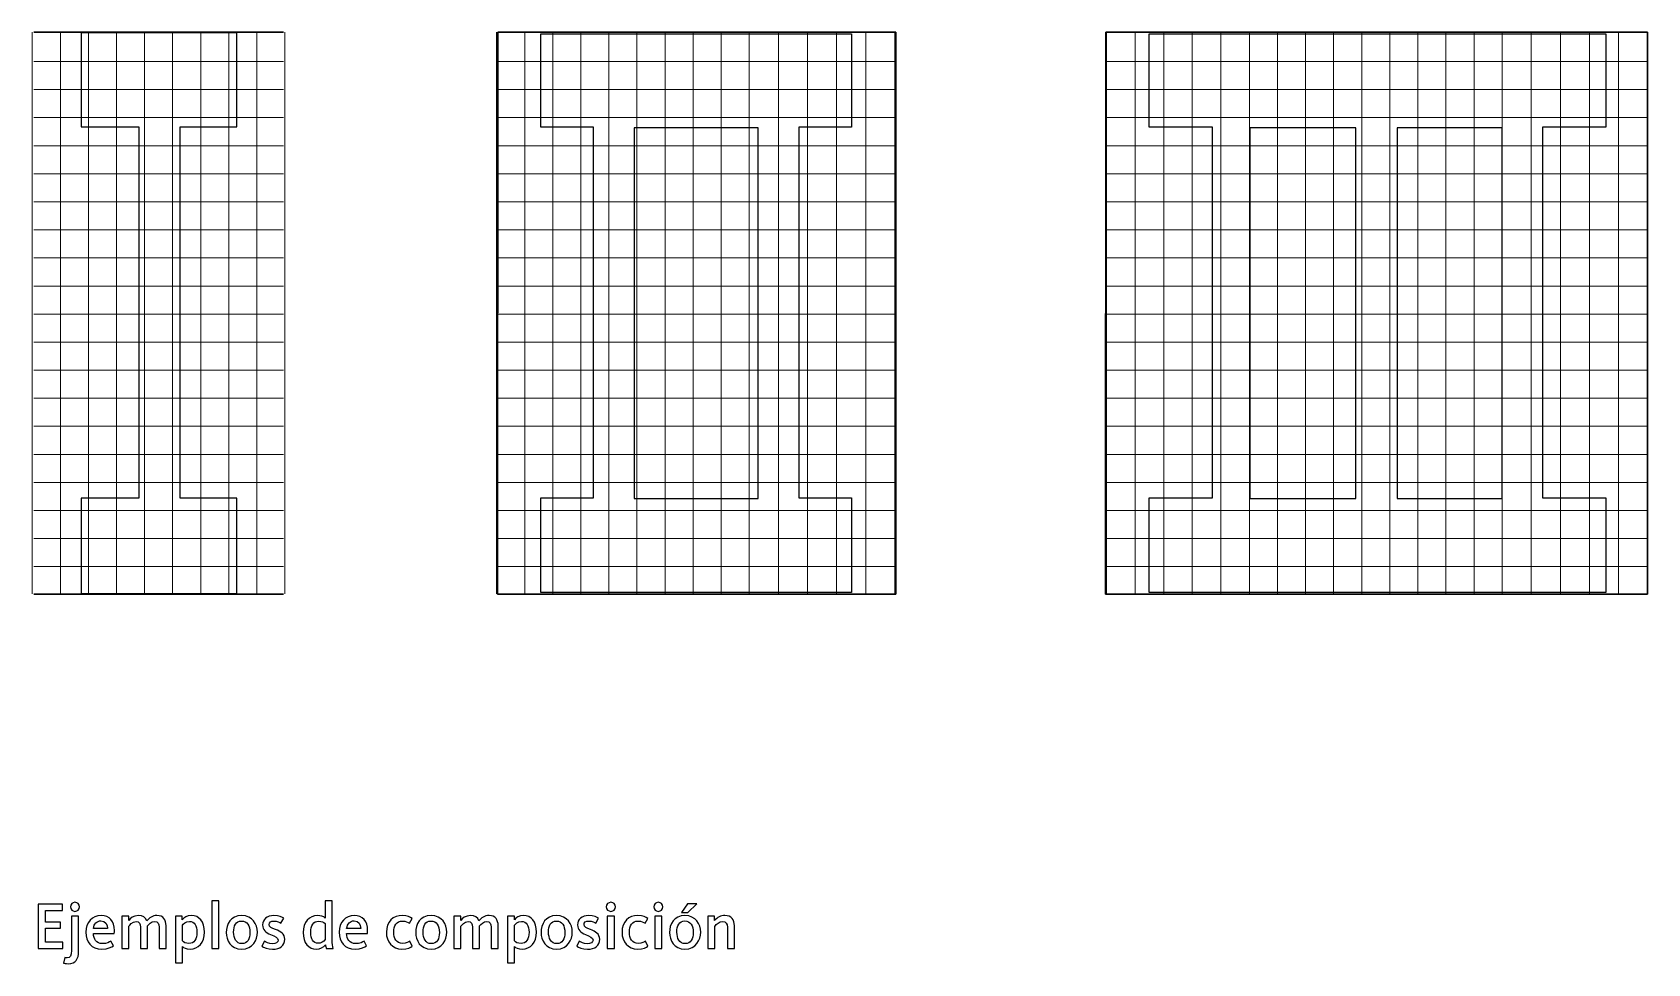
# Model space of a CAD drawing. Header units: millimetres. Extents: x -40 to 114, y -44 to 131.
# Drawn here: x -40.1 to 20.2, y 8.6 to 43.3 of the extents above; entities that cross this region are included whole.
import ezdxf

# ---------------------------------------------------------------- set-up
doc = ezdxf.new("R2010")
doc.units = ezdxf.units.MM
doc.header["$MEASUREMENT"] = 0
doc.layers.add('TEXTO', color=7, linetype='Continuous')

msp = doc.modelspace()

# ---------------------------------------------------------------- linework, layer by layer
at = {"layer": 'TEXTO', "color": 154, "lineweight": 15}
for points in [[(-40.1137, 43.3304), (-40.1137, 43.3304), (-40.1137, 22.3662), (-40.1137, 22.3662)], [(-39.0674, 43.3304), (-39.0674, 43.3304), (-39.0674, 22.3662), (-39.0674, 22.3662)], [(-38.0199, 43.3304), (-38.0199, 43.3304), (-38.0199, 22.3662), (-38.0199, 22.3662)], [(-36.9724, 43.3304), (-36.9724, 43.3304), (-36.9724, 22.3662), (-36.9724, 22.3662)], [(-35.9248, 43.3304), (-35.9248, 43.3304), (-35.9248, 22.3662), (-35.9248, 22.3662)], [(-34.8773, 43.3304), (-34.8773, 43.3304), (-34.8773, 22.3662), (-34.8773, 22.3662)], [(-33.8298, 43.3304), (-33.8298, 43.3304), (-33.8298, 22.3662), (-33.8298, 22.3662)], [(-32.7822, 43.3304), (-32.7822, 43.3304), (-32.7822, 22.3662), (-32.7822, 22.3662)], [(-31.7347, 43.3304), (-31.7347, 43.3304), (-31.7347, 22.3662), (-31.7347, 22.3662)], [(-30.6872, 43.3304), (-30.6872, 43.3304), (-30.6872, 22.3662), (-30.6872, 22.3662)], [(-22.7905, 43.3304), (-22.7905, 43.3304), (-22.7905, 22.3662), (-22.7905, 22.3662)], [(-21.7442, 43.3304), (-21.7442, 43.3304), (-21.7442, 22.3662), (-21.7442, 22.3662)], [(-20.6968, 43.3304), (-20.6968, 43.3304), (-20.6968, 22.3662), (-20.6968, 22.3662)], [(-19.6493, 43.3304), (-19.6493, 43.3304), (-19.6493, 22.3662), (-19.6493, 22.3662)], [(-18.6016, 43.3304), (-18.6016, 43.3304), (-18.6016, 22.3662), (-18.6016, 22.3662)], [(-17.5542, 43.3304), (-17.5542, 43.3304), (-17.5542, 22.3662), (-17.5542, 22.3662)], [(-16.5067, 43.3304), (-16.5067, 43.3304), (-16.5067, 22.3662), (-16.5067, 22.3662)], [(-15.459, 43.3304), (-15.459, 43.3304), (-15.459, 22.3662), (-15.459, 22.3662)], [(-14.4115, 43.3304), (-14.4115, 43.3304), (-14.4115, 22.3662), (-14.4115, 22.3662)], [(-13.3641, 43.3304), (-13.3641, 43.3304), (-13.3641, 22.3662), (-13.3641, 22.3662)], [(-12.2778, 43.3304), (-12.2778, 43.3304), (-12.2778, 22.3662), (-12.2778, 22.3662)], [(-11.1916, 43.3304), (-11.1916, 43.3304), (-11.1916, 22.3662), (-11.1916, 22.3662)], [(-10.1055, 43.3304), (-10.1055, 43.3304), (-10.1055, 22.3662), (-10.1055, 22.3662)], [(-9.0193, 43.3304), (-9.0193, 43.3304), (-9.0193, 22.3662), (-9.0193, 22.3662)], [(-7.933, 43.3304), (-7.933, 43.3304), (-7.933, 22.3662), (-7.933, 22.3662)], [(-0.0364, 43.3304), (-0.0364, 43.3304), (-0.0364, 22.3662), (-0.0364, 22.3662)], [(1.0301, 43.3304), (1.0301, 43.3304), (1.0301, 22.3662), (1.0301, 22.3662)], [(2.0965, 43.3304), (2.0965, 43.3304), (2.0965, 22.3662), (2.0965, 22.3662)], [(3.1631, 43.3304), (3.1631, 43.3304), (3.1631, 22.3662), (3.1631, 22.3662)], [(4.2295, 43.3304), (4.2295, 43.3304), (4.2295, 22.3662), (4.2295, 22.3662)], [(5.296, 43.3304), (5.296, 43.3304), (5.296, 22.3662), (5.296, 22.3662)], [(6.3422, 43.3304), (6.3422, 43.3304), (6.3422, 22.3662), (6.3422, 22.3662)], [(7.3899, 43.3304), (7.3899, 43.3304), (7.3899, 22.3662), (7.3899, 22.3662)], [(8.4374, 43.3304), (8.4374, 43.3304), (8.4374, 22.3662), (8.4374, 22.3662)], [(9.4848, 43.3304), (9.4848, 43.3304), (9.4848, 22.3662), (9.4848, 22.3662)], [(10.5323, 43.3304), (10.5323, 43.3304), (10.5323, 22.3662), (10.5323, 22.3662)], [(11.58, 43.3304), (11.58, 43.3304), (11.58, 22.3662), (11.58, 22.3662)], [(12.6275, 43.3304), (12.6275, 43.3304), (12.6275, 22.3662), (12.6275, 22.3662)], [(13.6751, 43.3304), (13.6751, 43.3304), (13.6751, 22.3662), (13.6751, 22.3662)], [(14.7226, 43.3304), (14.7226, 43.3304), (14.7226, 22.3662), (14.7226, 22.3662)], [(15.8088, 43.3304), (15.8088, 43.3304), (15.8088, 22.3662), (15.8088, 22.3662)], [(16.8949, 43.3304), (16.8949, 43.3304), (16.8949, 22.3662), (16.8949, 22.3662)], [(17.9811, 43.3304), (17.9811, 43.3304), (17.9811, 22.3662), (17.9811, 22.3662)], [(19.0674, 43.3304), (19.0674, 43.3304), (19.0674, 22.3662), (19.0674, 22.3662)], [(20.1536, 43.3304), (20.1536, 43.3304), (20.1536, 22.3662), (20.1536, 22.3662)], [(-40.0617, 42.2414), (-40.0617, 42.2414), (-30.7434, 42.2414), (-30.7434, 42.2414)], [(-22.7626, 42.2414), (-22.7626, 42.2414), (-7.9022, 42.2414), (-7.9022, 42.2414)], [(-0.0787, 42.2414), (-0.0787, 42.2414), (20.1488, 42.2414), (20.1488, 42.2414)], [(-40.0617, 41.1937), (-40.0617, 41.1937), (-30.7434, 41.1937), (-30.7434, 41.1937)], [(-22.7626, 41.1937), (-22.7626, 41.1937), (-7.9022, 41.1937), (-7.9022, 41.1937)], [(-0.0787, 41.1937), (-0.0787, 41.1937), (20.1488, 41.1937), (20.1488, 41.1937)], [(-40.0617, 40.1464), (-40.0617, 40.1464), (-30.7434, 40.1464), (-30.7434, 40.1464)], [(-22.7626, 40.1464), (-22.7626, 40.1464), (-7.9022, 40.1464), (-7.9022, 40.1464)], [(-0.0787, 40.1464), (-0.0787, 40.1464), (20.1488, 40.1464), (20.1488, 40.1464)], [(-40.0617, 39.0987), (-40.0617, 39.0987), (-30.7434, 39.0987), (-30.7434, 39.0987)], [(-22.7626, 39.0987), (-22.7626, 39.0987), (-7.9022, 39.0987), (-7.9022, 39.0987)], [(-0.0787, 39.0987), (-0.0787, 39.0987), (20.1488, 39.0987), (20.1488, 39.0987)], [(-40.0617, 38.0511), (-40.0617, 38.0511), (-30.7434, 38.0511), (-30.7434, 38.0511)], [(-22.7626, 38.0511), (-22.7626, 38.0511), (-7.9022, 38.0511), (-7.9022, 38.0511)], [(-0.0787, 38.0511), (-0.0787, 38.0511), (20.1488, 38.0511), (20.1488, 38.0511)], [(-40.0617, 37.0038), (-40.0617, 37.0038), (-30.7434, 37.0038), (-30.7434, 37.0038)], [(-22.7626, 37.0038), (-22.7626, 37.0038), (-7.9022, 37.0038), (-7.9022, 37.0038)], [(-0.0787, 37.0038), (-0.0787, 37.0038), (20.1488, 37.0038), (20.1488, 37.0038)], [(-40.0617, 35.9561), (-40.0617, 35.9561), (-30.7434, 35.9561), (-30.7434, 35.9561)], [(-22.7626, 35.9561), (-22.7626, 35.9561), (-7.9022, 35.9561), (-7.9022, 35.9561)], [(-0.0787, 35.9561), (-0.0787, 35.9561), (20.1488, 35.9561), (20.1488, 35.9561)], [(-40.0617, 34.9085), (-40.0617, 34.9085), (-30.7434, 34.9085), (-30.7434, 34.9085)], [(-22.7626, 34.9085), (-22.7626, 34.9085), (-7.9022, 34.9085), (-7.9022, 34.9085)], [(-0.0787, 34.9085), (-0.0787, 34.9085), (20.1488, 34.9085), (20.1488, 34.9085)], [(-40.0617, 33.8612), (-40.0617, 33.8612), (-30.7434, 33.8612), (-30.7434, 33.8612)], [(-22.7626, 33.8612), (-22.7626, 33.8612), (-7.9022, 33.8612), (-7.9022, 33.8612)], [(-0.0787, 33.8612), (-0.0787, 33.8612), (20.1488, 33.8612), (20.1488, 33.8612)], [(-40.0617, 32.8139), (-40.0617, 32.8139), (-30.7434, 32.8139), (-30.7434, 32.8139)], [(-22.7626, 32.8139), (-22.7626, 32.8139), (-7.9022, 32.8139), (-7.9022, 32.8139)], [(-0.0787, 32.8139), (-0.0787, 32.8139), (20.1488, 32.8139), (20.1488, 32.8139)], [(-40.0617, 31.7665), (-40.0617, 31.7665), (-30.7434, 31.7665), (-30.7434, 31.7665)], [(-22.7626, 31.7665), (-22.7626, 31.7665), (-7.9022, 31.7665), (-7.9022, 31.7665)], [(-0.0787, 31.7665), (-0.0787, 31.7665), (20.1488, 31.7665), (20.1488, 31.7665)], [(-40.0617, 30.7193), (-40.0617, 30.7193), (-30.7434, 30.7193), (-30.7434, 30.7193)], [(-22.7626, 30.7193), (-22.7626, 30.7193), (-7.9022, 30.7193), (-7.9022, 30.7193)], [(-0.0787, 30.7193), (-0.0787, 30.7193), (20.1488, 30.7193), (20.1488, 30.7193)], [(-40.0617, 29.6716), (-40.0617, 29.6716), (-30.7434, 29.6716), (-30.7434, 29.6716)], [(-22.7626, 29.6716), (-22.7626, 29.6716), (-7.9022, 29.6716), (-7.9022, 29.6716)], [(-0.0787, 29.6716), (-0.0787, 29.6716), (20.1488, 29.6716), (20.1488, 29.6716)], [(-40.0617, 28.6239), (-40.0617, 28.6239), (-30.7434, 28.6239), (-30.7434, 28.6239)], [(-22.7626, 28.6239), (-22.7626, 28.6239), (-7.9022, 28.6239), (-7.9022, 28.6239)], [(-0.0787, 28.6239), (-0.0787, 28.6239), (20.1488, 28.6239), (20.1488, 28.6239)], [(-40.0617, 27.5766), (-40.0617, 27.5766), (-30.7434, 27.5766), (-30.7434, 27.5766)], [(-22.7626, 27.5766), (-22.7626, 27.5766), (-7.9022, 27.5766), (-7.9022, 27.5766)], [(-0.0787, 27.5766), (-0.0787, 27.5766), (20.1488, 27.5766), (20.1488, 27.5766)], [(-40.0617, 26.529), (-40.0617, 26.529), (-30.7434, 26.529), (-30.7434, 26.529)], [(-22.7626, 26.529), (-22.7626, 26.529), (-7.9022, 26.529), (-7.9022, 26.529)], [(-0.0787, 26.529), (-0.0787, 26.529), (20.1488, 26.529), (20.1488, 26.529)], [(-40.0617, 25.4813), (-40.0617, 25.4813), (-30.7434, 25.4813), (-30.7434, 25.4813)], [(-22.7626, 25.4813), (-22.7626, 25.4813), (-7.9022, 25.4813), (-7.9022, 25.4813)], [(-0.0787, 25.4813), (-0.0787, 25.4813), (20.1488, 25.4813), (20.1488, 25.4813)], [(-40.0617, 24.434), (-40.0617, 24.434), (-30.7434, 24.434), (-30.7434, 24.434)], [(-22.7626, 24.434), (-22.7626, 24.434), (-7.9022, 24.434), (-7.9022, 24.434)], [(-0.0787, 24.434), (-0.0787, 24.434), (20.1488, 24.434), (20.1488, 24.434)], [(-40.0617, 23.387), (-40.0617, 23.387), (-30.7434, 23.387), (-30.7434, 23.387)], [(-22.7626, 23.387), (-22.7626, 23.387), (-7.9022, 23.387), (-7.9022, 23.387)], [(-0.0787, 23.387), (-0.0787, 23.387), (20.1488, 23.387), (20.1488, 23.387)]]:
    msp.add_open_spline(points, degree=3, dxfattribs=at)
at = {"layer": 'TEXTO', "color": 154, "lineweight": 30}
for points in [[(-40.0586, 43.3304), (-40.0586, 43.3304), (-30.7435, 43.3304), (-30.7435, 43.3304)], [(-22.7626, 22.3656), (-22.7626, 22.3656), (-22.7471, 43.3305), (-22.7471, 43.3305)], [(-22.7471, 43.3304), (-22.7471, 43.3304), (-7.9022, 43.3304), (-7.9022, 43.3304)], [(-7.9022, 43.3304), (-7.9022, 43.3304), (-7.9022, 22.3655), (-7.9022, 22.3655)], [(-0.0787, 22.3656), (-0.0787, 22.3656), (-0.0632, 43.3305), (-0.0632, 43.3305)], [(-0.0632, 43.3304), (-0.0632, 43.3304), (20.1488, 43.3304), (20.1488, 43.3304)], [(20.1488, 43.3304), (20.1488, 43.3304), (20.1488, 22.3655), (20.1488, 22.3655)], [(-30.7434, 22.3656), (-30.7434, 22.3656), (-40.0616, 22.3656), (-40.0616, 22.3656)], [(-7.9022, 22.3656), (-7.9022, 22.3656), (-22.7626, 22.3656), (-22.7626, 22.3656)], [(20.1488, 22.3656), (20.1488, 22.3656), (-0.0788, 22.3656), (-0.0788, 22.3656)]]:
    msp.add_open_spline(points, degree=3, dxfattribs=at)
at = {"layer": 'TEXTO', "color": 250}
for points, knots in [([(-38.2931, 43.3121), (-38.2931, 43.3121), (-32.4818, 43.3121), (-32.4818, 43.3121), (-32.4818, 43.3121), (-32.4818, 43.3121), (-32.4818, 39.7995), (-32.4818, 39.7995), (-32.4818, 39.7995), (-32.4818, 39.7995), (-34.5921, 39.7995), (-34.5921, 39.7995), (-34.5921, 39.7995), (-34.5921, 39.7995), (-34.5921, 25.9375), (-34.5921, 25.9375), (-34.5921, 25.9375), (-34.5921, 25.9375), (-32.4818, 25.9375), (-32.4818, 25.9375), (-32.4818, 25.9375), (-32.4818, 25.9375), (-32.4818, 22.3843), (-32.4818, 22.3843), (-32.4818, 22.3843), (-32.4818, 22.3843), (-38.2931, 22.3843), (-38.2931, 22.3843), (-38.2931, 22.3843), (-38.2931, 22.3843), (-38.2931, 25.9375), (-38.2931, 25.9375), (-38.2931, 25.9375), (-38.2931, 25.9375), (-36.1369, 25.9375), (-36.1369, 25.9375), (-36.1369, 25.9375), (-36.1369, 25.9375), (-36.1369, 39.7995), (-36.1369, 39.7995), (-36.1369, 39.7995), (-36.1369, 39.7995), (-38.2931, 39.7995), (-38.2931, 39.7995), (-38.2931, 39.7995), (-38.2931, 39.7995), (-38.2931, 43.3121), (-38.2931, 43.3121)], [0, 0, 0, 0, 0.0769231, 0.0769231, 0.0769231, 0.0769231, 0.1538462, 0.1538462, 0.1538462, 0.1538462, 0.2307692, 0.2307692, 0.2307692, 0.2307692, 0.3076923, 0.3076923, 0.3076923, 0.3076923, 0.3846154, 0.3846154, 0.3846154, 0.3846154, 0.4615385, 0.4615385, 0.4615385, 0.4615385, 0.5384615, 0.5384615, 0.5384615, 0.5384615, 0.6153846, 0.6153846, 0.6153846, 0.6153846, 0.6923077, 0.6923077, 0.6923077, 0.6923077, 0.7692308, 0.7692308, 0.7692308, 0.7692308, 0.8461538, 0.8461538, 0.8461538, 0.8461539, 1, 1, 1, 1]), ([(-9.5571, 39.7912), (-9.5571, 39.7912), (-9.5571, 43.2787), (-9.5571, 43.2787), (-9.5571, 43.2787), (-9.5571, 43.2787), (-21.1406, 43.2787), (-21.1406, 43.2787), (-21.1406, 43.2787), (-21.1406, 43.2787), (-21.1406, 39.7912), (-21.1406, 39.7912), (-21.1406, 39.7912), (-21.1406, 39.7912), (-19.1714, 39.7912), (-19.1714, 39.7912), (-19.1714, 39.7912), (-19.1714, 39.7912), (-19.1714, 25.9528), (-19.1714, 25.9528), (-19.1714, 25.9528), (-19.1714, 25.9528), (-21.1406, 25.9528), (-21.1406, 25.9528), (-21.1406, 25.9528), (-21.1406, 25.9528), (-21.1406, 22.4176), (-21.1406, 22.4176), (-21.1406, 22.4176), (-21.1406, 22.4176), (-9.5571, 22.4176), (-9.5571, 22.4176), (-9.5571, 22.4176), (-9.5571, 22.4176), (-9.5571, 25.9528), (-9.5571, 25.9528), (-9.5571, 25.9528), (-9.5571, 25.9528), (-11.5186, 25.9528), (-11.5186, 25.9528), (-11.5186, 25.9528), (-11.5186, 25.9528), (-11.5186, 39.7912), (-11.5186, 39.7912), (-11.5186, 39.7912), (-11.5186, 39.7912), (-9.5571, 39.7912), (-9.5571, 39.7912)], [0, 0, 0, 0, 0.0769231, 0.0769231, 0.0769231, 0.0769231, 0.1538462, 0.1538462, 0.1538462, 0.1538462, 0.2307692, 0.2307692, 0.2307692, 0.2307692, 0.3076923, 0.3076923, 0.3076923, 0.3076923, 0.3846154, 0.3846154, 0.3846154, 0.3846154, 0.4615385, 0.4615385, 0.4615385, 0.4615385, 0.5384615, 0.5384615, 0.5384615, 0.5384615, 0.6153846, 0.6153846, 0.6153846, 0.6153846, 0.6923077, 0.6923077, 0.6923077, 0.6923077, 0.7692308, 0.7692308, 0.7692308, 0.7692308, 0.8461538, 0.8461538, 0.8461538, 0.8461539, 1, 1, 1, 1]), ([(18.5871, 39.7912), (18.5871, 39.7912), (18.5871, 43.2787), (18.5871, 43.2787), (18.5871, 43.2787), (18.5871, 43.2787), (1.5561, 43.2787), (1.5561, 43.2787), (1.5561, 43.2787), (1.5561, 43.2787), (1.5561, 39.7912), (1.5561, 39.7912), (1.5561, 39.7912), (1.5561, 39.7912), (3.914, 39.7912), (3.914, 39.7912), (3.914, 39.7912), (3.914, 39.7912), (3.914, 25.9528), (3.914, 25.9528), (3.914, 25.9528), (3.914, 25.9528), (1.5561, 25.9528), (1.5561, 25.9528), (1.5561, 25.9528), (1.5561, 25.9528), (1.5561, 22.4176), (1.5561, 22.4176), (1.5561, 22.4176), (1.5561, 22.4176), (18.5871, 22.4176), (18.5871, 22.4176), (18.5871, 22.4176), (18.5871, 22.4176), (18.5871, 25.9528), (18.5871, 25.9528), (18.5871, 25.9528), (18.5871, 25.9528), (16.2288, 25.9528), (16.2288, 25.9528), (16.2288, 25.9528), (16.2288, 25.9528), (16.2288, 39.7912), (16.2288, 39.7912), (16.2288, 39.7912), (16.2288, 39.7912), (18.5871, 39.7912), (18.5871, 39.7912)], [0, 0, 0, 0, 0.0769231, 0.0769231, 0.0769231, 0.0769231, 0.1538462, 0.1538462, 0.1538462, 0.1538462, 0.2307692, 0.2307692, 0.2307692, 0.2307692, 0.3076923, 0.3076923, 0.3076923, 0.3076923, 0.3846154, 0.3846154, 0.3846154, 0.3846154, 0.4615385, 0.4615385, 0.4615385, 0.4615385, 0.5384615, 0.5384615, 0.5384615, 0.5384615, 0.6153846, 0.6153846, 0.6153846, 0.6153846, 0.6923077, 0.6923077, 0.6923077, 0.6923077, 0.7692308, 0.7692308, 0.7692308, 0.7692308, 0.8461538, 0.8461538, 0.8461538, 0.8461539, 1, 1, 1, 1]), ([(-13.0338, 25.9288), (-13.0338, 25.9288), (-17.664, 25.9288), (-17.664, 25.9288), (-17.664, 25.9288), (-17.664, 25.9288), (-17.664, 39.7675), (-17.664, 39.7675), (-17.664, 39.7675), (-17.664, 39.7675), (-13.0338, 39.7675), (-13.0338, 39.7675), (-13.0338, 39.7675), (-13.0338, 39.7675), (-13.0338, 25.9288), (-13.0338, 25.9288)], [0, 0, 0, 0, 0.2, 0.2, 0.2, 0.2, 0.4, 0.4, 0.4, 0.4, 0.6, 0.6, 0.6, 0.6, 1, 1, 1, 1]), ([(9.2692, 25.9288), (9.2692, 25.9288), (5.3103, 25.9288), (5.3103, 25.9288), (5.3103, 25.9288), (5.3103, 25.9288), (5.3103, 39.7675), (5.3103, 39.7675), (5.3103, 39.7675), (5.3103, 39.7675), (9.2692, 39.7675), (9.2692, 39.7675), (9.2692, 39.7675), (9.2692, 39.7675), (9.2692, 25.9288), (9.2692, 25.9288)], [0, 0, 0, 0, 0.2, 0.2, 0.2, 0.2, 0.4, 0.4, 0.4, 0.4, 0.6, 0.6, 0.6, 0.6, 1, 1, 1, 1]), ([(14.7186, 25.9288), (14.7186, 25.9288), (10.8073, 25.9288), (10.8073, 25.9288), (10.8073, 25.9288), (10.8073, 25.9288), (10.8073, 39.7675), (10.8073, 39.7675), (10.8073, 39.7675), (10.8073, 39.7675), (14.7186, 39.7675), (14.7186, 39.7675), (14.7186, 39.7675), (14.7186, 39.7675), (14.7186, 25.9288), (14.7186, 25.9288)], [0, 0, 0, 0, 0.2, 0.2, 0.2, 0.2, 0.4, 0.4, 0.4, 0.4, 0.6, 0.6, 0.6, 0.6, 1, 1, 1, 1])]:
    msp.add_open_spline(points, degree=3, knots=knots, dxfattribs=at)
at = {"layer": 'TEXTO', "color": 145}
for points, knots in [([(-38.6938, 10.6902), (-38.6938, 10.7815), (-38.6197, 10.8584), (-38.5234, 10.8584), (-38.5234, 10.8584), (-38.4242, 10.8584), (-38.3526, 10.7815), (-38.3526, 10.6902), (-38.3526, 10.6902), (-38.3526, 10.5984), (-38.4242, 10.5219), (-38.5234, 10.5219), (-38.5234, 10.5219), (-38.6197, 10.5219), (-38.6938, 10.5984), (-38.6938, 10.6902)], [0, 0, 0, 0, 0.2, 0.2, 0.2, 0.2, 0.4, 0.4, 0.4, 0.4, 0.6, 0.6, 0.6, 0.6, 1, 1, 1, 1]), ([(-33.4166, 10.9198), (-33.4166, 10.9198), (-33.1548, 10.9198), (-33.1548, 10.9198), (-33.1548, 10.9198), (-33.1548, 10.9198), (-33.1548, 9.1408), (-33.1548, 9.1408), (-33.1548, 9.1408), (-33.1548, 9.1408), (-33.4166, 9.1408), (-33.4166, 9.1408), (-33.4166, 9.1408), (-33.4166, 9.1408), (-33.4166, 10.9198), (-33.4166, 10.9198)], [0, 0, 0, 0, 0.2, 0.2, 0.2, 0.2, 0.4, 0.4, 0.4, 0.4, 0.6, 0.6, 0.6, 0.6, 1, 1, 1, 1]), ([(-30.0059, 9.7366), (-30.0059, 10.1169), (-29.7787, 10.3663), (-29.4746, 10.3663), (-29.4746, 10.3663), (-29.3487, 10.3663), (-29.2499, 10.3293), (-29.1857, 10.2725), (-29.1857, 10.2725), (-29.1857, 10.2725), (-29.1857, 10.9198), (-29.1857, 10.9198), (-29.1857, 10.9198), (-29.1857, 10.9198), (-28.9239, 10.9198), (-28.9239, 10.9198), (-28.9239, 10.9198), (-28.9239, 10.9198), (-28.9239, 9.4399), (-28.9239, 9.4399), (-28.9239, 9.4399), (-28.9239, 9.321), (-28.9066, 9.2124), (-28.889, 9.1408), (-28.889, 9.1408), (-28.889, 9.1408), (-29.1486, 9.1408), (-29.1486, 9.1408), (-29.1486, 9.1408), (-29.1585, 9.1683), (-29.1709, 9.2321), (-29.1733, 9.2741), (-29.1733, 9.2741), (-29.2548, 9.1757), (-29.3659, 9.1111), (-29.5145, 9.1111), (-29.5145, 9.1111), (-29.8083, 9.1111), (-30.0059, 9.3362), (-30.0059, 9.7366)], [0, 0, 0, 0, 0.0909091, 0.0909091, 0.0909091, 0.0909091, 0.1818182, 0.1818182, 0.1818182, 0.1818182, 0.2727273, 0.2727273, 0.2727273, 0.2727273, 0.3636364, 0.3636364, 0.3636364, 0.3636364, 0.4545455, 0.4545455, 0.4545455, 0.4545455, 0.5454545, 0.5454545, 0.5454545, 0.5454546, 0.6363636, 0.6363636, 0.6363636, 0.6363636, 0.7272727, 0.7272727, 0.7272727, 0.7272727, 0.8181818, 0.8181818, 0.8181818, 0.8181818, 1, 1, 1, 1]), ([(-18.7004, 10.6902), (-18.7004, 10.7816), (-18.6264, 10.8581), (-18.53, 10.8581), (-18.53, 10.8581), (-18.4313, 10.8581), (-18.3572, 10.7816), (-18.3572, 10.6902), (-18.3572, 10.6902), (-18.3572, 10.5985), (-18.4313, 10.5219), (-18.53, 10.5219), (-18.53, 10.5219), (-18.6264, 10.5219), (-18.7004, 10.5985), (-18.7004, 10.6902)], [0, 0, 0, 0, 0.2, 0.2, 0.2, 0.2, 0.4, 0.4, 0.4, 0.4, 0.6, 0.6, 0.6, 0.6, 1, 1, 1, 1]), ([(-16.9298, 10.6902), (-16.9298, 10.7816), (-16.8558, 10.8581), (-16.7591, 10.8581), (-16.7591, 10.8581), (-16.6603, 10.8581), (-16.5862, 10.7816), (-16.5862, 10.6902), (-16.5862, 10.6902), (-16.5862, 10.5985), (-16.6603, 10.5219), (-16.7591, 10.5219), (-16.7591, 10.5219), (-16.8558, 10.5219), (-16.9298, 10.5985), (-16.9298, 10.6902)], [0, 0, 0, 0, 0.2, 0.2, 0.2, 0.2, 0.4, 0.4, 0.4, 0.4, 0.6, 0.6, 0.6, 0.6, 1, 1, 1, 1]), ([(-39.8941, 10.7866), (-39.8941, 10.7866), (-38.992, 10.7866), (-38.992, 10.7866), (-38.992, 10.7866), (-38.992, 10.7866), (-38.992, 10.5545), (-38.992, 10.5545), (-38.992, 10.5545), (-38.992, 10.5545), (-39.6171, 10.5545), (-39.6171, 10.5545), (-39.6171, 10.5545), (-39.6171, 10.5545), (-39.6171, 10.1142), (-39.6171, 10.1142), (-39.6171, 10.1142), (-39.6171, 10.1142), (-39.0661, 10.1142), (-39.0661, 10.1142), (-39.0661, 10.1142), (-39.0661, 10.1142), (-39.0661, 9.892), (-39.0661, 9.892), (-39.0661, 9.892), (-39.0661, 9.892), (-39.6171, 9.892), (-39.6171, 9.892), (-39.6171, 9.892), (-39.6171, 9.892), (-39.6171, 9.373), (-39.6171, 9.373), (-39.6171, 9.373), (-39.6171, 9.373), (-38.9751, 9.373), (-38.9751, 9.373), (-38.9751, 9.373), (-38.9751, 9.373), (-38.9751, 9.1409), (-38.9751, 9.1409), (-38.9751, 9.1409), (-38.9751, 9.1409), (-39.8941, 9.1409), (-39.8941, 9.1409), (-39.8941, 9.1409), (-39.8941, 9.1409), (-39.8941, 10.7866), (-39.8941, 10.7866)], [0, 0, 0, 0, 0.0769231, 0.0769231, 0.0769231, 0.0769231, 0.1538462, 0.1538462, 0.1538462, 0.1538462, 0.2307692, 0.2307692, 0.2307692, 0.2307692, 0.3076923, 0.3076923, 0.3076923, 0.3076923, 0.3846154, 0.3846154, 0.3846154, 0.3846154, 0.4615385, 0.4615385, 0.4615385, 0.4615385, 0.5384615, 0.5384615, 0.5384615, 0.5384615, 0.6153846, 0.6153846, 0.6153846, 0.6153846, 0.6923077, 0.6923077, 0.6923077, 0.6923077, 0.7692308, 0.7692308, 0.7692308, 0.7692308, 0.8461538, 0.8461538, 0.8461538, 0.8461539, 1, 1, 1, 1]), ([(-38.9456, 8.5925), (-38.9456, 8.5925), (-38.9012, 8.8003), (-38.9012, 8.8003), (-38.9012, 8.8003), (-38.8864, 8.795), (-38.8617, 8.7876), (-38.8123, 8.7876), (-38.8123, 8.7876), (-38.6885, 8.7876), (-38.6518, 8.8741), (-38.6518, 9.0568), (-38.6518, 9.0568), (-38.6518, 9.0568), (-38.6518, 10.3367), (-38.6518, 10.3367), (-38.6518, 10.3367), (-38.6518, 10.3367), (-38.3872, 10.3367), (-38.3872, 10.3367), (-38.3872, 10.3367), (-38.3872, 10.3367), (-38.3872, 9.0222), (-38.3872, 9.0222), (-38.3872, 9.0222), (-38.3872, 8.7478), (-38.4959, 8.5675), (-38.7678, 8.5675), (-38.7678, 8.5675), (-38.8716, 8.5675), (-38.9259, 8.5851), (-38.9456, 8.5925)], [0, 0, 0, 0, 0.1111111, 0.1111111, 0.1111111, 0.1111111, 0.2222222, 0.2222222, 0.2222222, 0.2222222, 0.3333333, 0.3333333, 0.3333333, 0.3333333, 0.4444444, 0.4444444, 0.4444444, 0.4444445, 0.5555556, 0.5555556, 0.5555556, 0.5555556, 0.6666667, 0.6666667, 0.6666667, 0.6666667, 0.7777778, 0.7777778, 0.7777778, 0.7777778, 1, 1, 1, 1]), ([(-38.116, 9.7463), (-38.116, 10.1122), (-37.8764, 10.3662), (-37.5504, 10.3662), (-37.5504, 10.3662), (-37.2291, 10.3662), (-37.0513, 10.1541), (-37.0513, 9.8031), (-37.0513, 9.8031), (-37.0513, 9.771), (-37.0534, 9.7336), (-37.0559, 9.6994), (-37.0559, 9.6994), (-37.0559, 9.6994), (-37.8369, 9.6994), (-37.8369, 9.6994), (-37.8369, 9.6994), (-37.8246, 9.4867), (-37.7304, 9.3163), (-37.4982, 9.3163), (-37.4982, 9.3163), (-37.3353, 9.3163), (-37.234, 9.3801), (-37.1797, 9.4098), (-37.1797, 9.4098), (-37.1797, 9.4098), (-37.088, 9.2299), (-37.088, 9.2299), (-37.088, 9.2299), (-37.1571, 9.1882), (-37.2859, 9.1113), (-37.518, 9.1113), (-37.518, 9.1113), (-37.9085, 9.1113), (-38.116, 9.3784), (-38.116, 9.7463)], [0, 0, 0, 0, 0.1, 0.1, 0.1, 0.1, 0.2, 0.2, 0.2, 0.2, 0.3, 0.3, 0.3, 0.3, 0.4, 0.4, 0.4, 0.4, 0.5, 0.5, 0.5, 0.5, 0.6, 0.6, 0.6, 0.6, 0.7, 0.7, 0.7, 0.7, 0.8, 0.8, 0.8, 0.8, 1, 1, 1, 1]), ([(-36.7752, 10.3367), (-36.7752, 10.3367), (-36.5159, 10.3367), (-36.5159, 10.3367), (-36.5159, 10.3367), (-36.5159, 10.3367), (-36.5159, 10.1787), (-36.5159, 10.1787), (-36.5159, 10.1787), (-36.4591, 10.2478), (-36.3501, 10.3663), (-36.1522, 10.3663), (-36.1522, 10.3663), (-35.9818, 10.3663), (-35.888, 10.2852), (-35.846, 10.1713), (-35.846, 10.1713), (-35.7497, 10.2799), (-35.6361, 10.3663), (-35.4629, 10.3663), (-35.4629, 10.3663), (-35.2159, 10.3663), (-35.1246, 10.2009), (-35.1246, 9.986), (-35.1246, 9.986), (-35.1246, 9.986), (-35.1246, 9.1408), (-35.1246, 9.1408), (-35.1246, 9.1408), (-35.1246, 9.1408), (-35.3863, 9.1408), (-35.3863, 9.1408), (-35.3863, 9.1408), (-35.3863, 9.1408), (-35.3863, 9.9317), (-35.3863, 9.9317), (-35.3863, 9.9317), (-35.3863, 10.0626), (-35.4237, 10.1416), (-35.5521, 10.1416), (-35.5521, 10.1416), (-35.6731, 10.1416), (-35.7673, 10.0478), (-35.8188, 9.9832), (-35.8188, 9.9832), (-35.8188, 9.9832), (-35.8188, 9.1408), (-35.8188, 9.1408), (-35.8188, 9.1408), (-35.8188, 9.1408), (-36.0806, 9.1408), (-36.0806, 9.1408), (-36.0806, 9.1408), (-36.0806, 9.1408), (-36.0806, 9.9317), (-36.0806, 9.9317), (-36.0806, 9.9317), (-36.0806, 10.0651), (-36.1279, 10.1416), (-36.2439, 10.1416), (-36.2439, 10.1416), (-36.3872, 10.1416), (-36.4863, 9.9956), (-36.5106, 9.9635), (-36.5106, 9.9635), (-36.5106, 9.9635), (-36.5106, 9.1408), (-36.5106, 9.1408), (-36.5106, 9.1408), (-36.5106, 9.1408), (-36.7752, 9.1408), (-36.7752, 9.1408), (-36.7752, 9.1408), (-36.7752, 9.1408), (-36.7752, 10.3367), (-36.7752, 10.3367)], [0, 0, 0, 0, 0.05, 0.05, 0.05, 0.05, 0.1, 0.1, 0.1, 0.1, 0.15, 0.15, 0.15, 0.15, 0.2, 0.2, 0.2, 0.2, 0.25, 0.25, 0.25, 0.25, 0.3, 0.3, 0.3, 0.3, 0.35, 0.35, 0.35, 0.35, 0.4, 0.4, 0.4, 0.4, 0.45, 0.45, 0.45, 0.45, 0.5, 0.5, 0.5, 0.5, 0.55, 0.55, 0.55, 0.55, 0.6, 0.6, 0.6, 0.6, 0.65, 0.65, 0.65, 0.65, 0.7, 0.7, 0.7, 0.7, 0.75, 0.75, 0.75, 0.75, 0.8, 0.8, 0.8, 0.8, 0.85, 0.85, 0.85, 0.85, 0.9, 0.9, 0.9, 0.9, 1, 1, 1, 1]), ([(-34.7773, 10.3366), (-34.7773, 10.3366), (-34.518, 10.3366), (-34.518, 10.3366), (-34.518, 10.3366), (-34.518, 10.3366), (-34.518, 10.2106), (-34.518, 10.2106), (-34.518, 10.2106), (-34.4535, 10.2875), (-34.3473, 10.3662), (-34.1794, 10.3662), (-34.1794, 10.3662), (-33.8827, 10.3662), (-33.6925, 10.139), (-33.6925, 9.7414), (-33.6925, 9.7414), (-33.6925, 9.3632), (-33.9151, 9.1114), (-34.2263, 9.1114), (-34.2263, 9.1114), (-34.3819, 9.1114), (-34.4708, 9.1682), (-34.5128, 9.2052), (-34.5128, 9.2052), (-34.5128, 9.2052), (-34.5128, 8.5995), (-34.5128, 8.5995), (-34.5128, 8.5995), (-34.5128, 8.5995), (-34.7773, 8.5995), (-34.7773, 8.5995), (-34.7773, 8.5995), (-34.7773, 8.5995), (-34.7773, 10.3366), (-34.7773, 10.3366)], [0, 0, 0, 0, 0.1, 0.1, 0.1, 0.1, 0.2, 0.2, 0.2, 0.2, 0.3, 0.3, 0.3, 0.3, 0.4, 0.4, 0.4, 0.4, 0.5, 0.5, 0.5, 0.5, 0.6, 0.6, 0.6, 0.6, 0.7, 0.7, 0.7, 0.7, 0.8, 0.8, 0.8, 0.8, 1, 1, 1, 1]), ([(-32.8782, 9.7366), (-32.8782, 10.0304), (-32.7177, 10.3663), (-32.3049, 10.3663), (-32.3049, 10.3663), (-31.895, 10.3663), (-31.7144, 10.0378), (-31.7144, 9.744), (-31.7144, 9.744), (-31.7144, 9.4519), (-31.8897, 9.1114), (-32.3, 9.1114), (-32.3, 9.1114), (-32.7124, 9.1114), (-32.8782, 9.4423), (-32.8782, 9.7366)], [0, 0, 0, 0, 0.2, 0.2, 0.2, 0.2, 0.4, 0.4, 0.4, 0.4, 0.6, 0.6, 0.6, 0.6, 1, 1, 1, 1]), ([(-31.5493, 9.225), (-31.5493, 9.225), (-31.4534, 9.4126), (-31.4534, 9.4126), (-31.4534, 9.4126), (-31.4089, 9.3802), (-31.295, 9.3139), (-31.1592, 9.3139), (-31.1592, 9.3139), (-31.0234, 9.3139), (-30.9415, 9.3633), (-30.9415, 9.4522), (-30.9415, 9.4522), (-30.9415, 9.546), (-31.053, 9.5781), (-31.2258, 9.6575), (-31.2258, 9.6575), (-31.4012, 9.7365), (-31.5197, 9.8254), (-31.5197, 10.0155), (-31.5197, 10.0155), (-31.5197, 10.223), (-31.3592, 10.3662), (-31.1045, 10.3662), (-31.1045, 10.3662), (-30.902, 10.3662), (-30.781, 10.2921), (-30.7341, 10.2625), (-30.7341, 10.2625), (-30.7341, 10.2625), (-30.8378, 10.0797), (-30.8378, 10.0797), (-30.8378, 10.0797), (-30.8822, 10.1094), (-30.9736, 10.1612), (-31.0974, 10.1612), (-31.0974, 10.1612), (-31.2184, 10.1612), (-31.2774, 10.1122), (-31.2774, 10.0304), (-31.2774, 10.0304), (-31.2774, 9.934), (-31.174, 9.9019), (-31.0406, 9.8476), (-31.0406, 9.8476), (-30.848, 9.7682), (-30.6921, 9.6822), (-30.6921, 9.4797), (-30.6921, 9.4797), (-30.6921, 9.2447), (-30.8674, 9.1089), (-31.1465, 9.1089), (-31.1465, 9.1089), (-31.3419, 9.1089), (-31.4753, 9.1731), (-31.5493, 9.225)], [0, 0, 0, 0, 0.0666667, 0.0666667, 0.0666667, 0.0666667, 0.1333333, 0.1333333, 0.1333333, 0.1333333, 0.2, 0.2, 0.2, 0.2, 0.2666667, 0.2666667, 0.2666667, 0.2666667, 0.3333333, 0.3333333, 0.3333333, 0.3333333, 0.4, 0.4, 0.4, 0.4, 0.4666667, 0.4666667, 0.4666667, 0.4666667, 0.5333333, 0.5333333, 0.5333333, 0.5333333, 0.6, 0.6, 0.6, 0.6, 0.6666667, 0.6666667, 0.6666667, 0.6666667, 0.7333333, 0.7333333, 0.7333333, 0.7333333, 0.8, 0.8, 0.8, 0.8, 0.8666667, 0.8666667, 0.8666667, 0.8666667, 1, 1, 1, 1]), ([(-28.6674, 9.7463), (-28.6674, 10.1122), (-28.4279, 10.3662), (-28.1019, 10.3662), (-28.1019, 10.3662), (-27.7806, 10.3662), (-27.6028, 10.1541), (-27.6028, 9.8031), (-27.6028, 9.8031), (-27.6028, 9.771), (-27.6049, 9.7336), (-27.6073, 9.6994), (-27.6073, 9.6994), (-27.6073, 9.6994), (-28.3884, 9.6994), (-28.3884, 9.6994), (-28.3884, 9.6994), (-28.376, 9.4867), (-28.2819, 9.3163), (-28.0497, 9.3163), (-28.0497, 9.3163), (-27.8867, 9.3163), (-27.7855, 9.3801), (-27.7312, 9.4098), (-27.7312, 9.4098), (-27.7312, 9.4098), (-27.6394, 9.2299), (-27.6394, 9.2299), (-27.6394, 9.2299), (-27.7086, 9.1882), (-27.8374, 9.1113), (-28.0695, 9.1113), (-28.0695, 9.1113), (-28.46, 9.1113), (-28.6674, 9.3784), (-28.6674, 9.7463)], [0, 0, 0, 0, 0.1, 0.1, 0.1, 0.1, 0.2, 0.2, 0.2, 0.2, 0.3, 0.3, 0.3, 0.3, 0.4, 0.4, 0.4, 0.4, 0.5, 0.5, 0.5, 0.5, 0.6, 0.6, 0.6, 0.6, 0.7, 0.7, 0.7, 0.7, 0.8, 0.8, 0.8, 0.8, 1, 1, 1, 1]), ([(-26.9043, 9.7386), (-26.9043, 10.1439), (-26.645, 10.3662), (-26.3113, 10.3662), (-26.3113, 10.3662), (-26.1162, 10.3662), (-26.0023, 10.2995), (-25.9455, 10.2604), (-25.9455, 10.2604), (-25.9455, 10.2604), (-26.0421, 10.0748), (-26.0421, 10.0748), (-26.0421, 10.0748), (-26.1014, 10.114), (-26.1776, 10.1588), (-26.3064, 10.1588), (-26.3064, 10.1588), (-26.524, 10.1588), (-26.6277, 9.9859), (-26.6277, 9.746), (-26.6277, 9.746), (-26.6277, 9.5093), (-26.524, 9.3209), (-26.3014, 9.3209), (-26.3014, 9.3209), (-26.1582, 9.3209), (-26.0644, 9.383), (-26.0273, 9.4052), (-26.0273, 9.4052), (-26.0273, 9.4052), (-25.9409, 9.225), (-25.9409, 9.225), (-25.9409, 9.225), (-25.9899, 9.1854), (-26.106, 9.1114), (-26.3212, 9.1114), (-26.3212, 9.1114), (-26.6895, 9.1114), (-26.9043, 9.3855), (-26.9043, 9.7386)], [0, 0, 0, 0, 0.0909091, 0.0909091, 0.0909091, 0.0909091, 0.1818182, 0.1818182, 0.1818182, 0.1818182, 0.2727273, 0.2727273, 0.2727273, 0.2727273, 0.3636364, 0.3636364, 0.3636364, 0.3636364, 0.4545455, 0.4545455, 0.4545455, 0.4545455, 0.5454545, 0.5454545, 0.5454545, 0.5454546, 0.6363636, 0.6363636, 0.6363636, 0.6363636, 0.7272727, 0.7272727, 0.7272727, 0.7272727, 0.8181818, 0.8181818, 0.8181818, 0.8181818, 1, 1, 1, 1]), ([(-25.8106, 9.7366), (-25.8106, 10.0304), (-25.6501, 10.3663), (-25.2373, 10.3663), (-25.2373, 10.3663), (-24.8274, 10.3663), (-24.6468, 10.0378), (-24.6468, 9.744), (-24.6468, 9.744), (-24.6468, 9.4519), (-24.8221, 9.1114), (-25.2324, 9.1114), (-25.2324, 9.1114), (-25.6448, 9.1114), (-25.8106, 9.4423), (-25.8106, 9.7366)], [0, 0, 0, 0, 0.2, 0.2, 0.2, 0.2, 0.4, 0.4, 0.4, 0.4, 0.6, 0.6, 0.6, 0.6, 1, 1, 1, 1]), ([(-24.3856, 10.3367), (-24.3856, 10.3367), (-24.1263, 10.3367), (-24.1263, 10.3367), (-24.1263, 10.3367), (-24.1263, 10.3367), (-24.1263, 10.1787), (-24.1263, 10.1787), (-24.1263, 10.1787), (-24.0695, 10.2478), (-23.9605, 10.3663), (-23.7626, 10.3663), (-23.7626, 10.3663), (-23.5922, 10.3663), (-23.4984, 10.2852), (-23.4564, 10.1713), (-23.4564, 10.1713), (-23.3601, 10.2799), (-23.2465, 10.3663), (-23.0733, 10.3663), (-23.0733, 10.3663), (-22.8263, 10.3663), (-22.7349, 10.2009), (-22.7349, 9.986), (-22.7349, 9.986), (-22.7349, 9.986), (-22.7349, 9.1408), (-22.7349, 9.1408), (-22.7349, 9.1408), (-22.7349, 9.1408), (-22.9967, 9.1408), (-22.9967, 9.1408), (-22.9967, 9.1408), (-22.9967, 9.1408), (-22.9967, 9.9317), (-22.9967, 9.9317), (-22.9967, 9.9317), (-22.9967, 10.0626), (-23.0341, 10.1416), (-23.1625, 10.1416), (-23.1625, 10.1416), (-23.2835, 10.1416), (-23.3774, 10.0478), (-23.4292, 9.9832), (-23.4292, 9.9832), (-23.4292, 9.9832), (-23.4292, 9.1408), (-23.4292, 9.1408), (-23.4292, 9.1408), (-23.4292, 9.1408), (-23.691, 9.1408), (-23.691, 9.1408), (-23.691, 9.1408), (-23.691, 9.1408), (-23.691, 9.9317), (-23.691, 9.9317), (-23.691, 9.9317), (-23.691, 10.0651), (-23.7382, 10.1416), (-23.8543, 10.1416), (-23.8543, 10.1416), (-23.9975, 10.1416), (-24.0967, 9.9956), (-24.121, 9.9635), (-24.121, 9.9635), (-24.121, 9.9635), (-24.121, 9.1408), (-24.121, 9.1408), (-24.121, 9.1408), (-24.121, 9.1408), (-24.3856, 9.1408), (-24.3856, 9.1408), (-24.3856, 9.1408), (-24.3856, 9.1408), (-24.3856, 10.3367), (-24.3856, 10.3367)], [0, 0, 0, 0, 0.05, 0.05, 0.05, 0.05, 0.1, 0.1, 0.1, 0.1, 0.15, 0.15, 0.15, 0.15, 0.2, 0.2, 0.2, 0.2, 0.25, 0.25, 0.25, 0.25, 0.3, 0.3, 0.3, 0.3, 0.35, 0.35, 0.35, 0.35, 0.4, 0.4, 0.4, 0.4, 0.45, 0.45, 0.45, 0.45, 0.5, 0.5, 0.5, 0.5, 0.55, 0.55, 0.55, 0.55, 0.6, 0.6, 0.6, 0.6, 0.65, 0.65, 0.65, 0.65, 0.7, 0.7, 0.7, 0.7, 0.75, 0.75, 0.75, 0.75, 0.8, 0.8, 0.8, 0.8, 0.85, 0.85, 0.85, 0.85, 0.9, 0.9, 0.9, 0.9, 1, 1, 1, 1]), ([(-22.3877, 10.3366), (-22.3877, 10.3366), (-22.1285, 10.3366), (-22.1285, 10.3366), (-22.1285, 10.3366), (-22.1285, 10.3366), (-22.1285, 10.2106), (-22.1285, 10.2106), (-22.1285, 10.2106), (-22.0639, 10.2875), (-21.9577, 10.3662), (-21.7898, 10.3662), (-21.7898, 10.3662), (-21.4931, 10.3662), (-21.303, 10.139), (-21.303, 9.7414), (-21.303, 9.7414), (-21.303, 9.3632), (-21.5256, 9.1114), (-21.8367, 9.1114), (-21.8367, 9.1114), (-21.9923, 9.1114), (-22.0812, 9.1682), (-22.1232, 9.2052), (-22.1232, 9.2052), (-22.1232, 9.2052), (-22.1232, 8.5995), (-22.1232, 8.5995), (-22.1232, 8.5995), (-22.1232, 8.5995), (-22.3877, 8.5995), (-22.3877, 8.5995), (-22.3877, 8.5995), (-22.3877, 8.5995), (-22.3877, 10.3366), (-22.3877, 10.3366)], [0, 0, 0, 0, 0.1, 0.1, 0.1, 0.1, 0.2, 0.2, 0.2, 0.2, 0.3, 0.3, 0.3, 0.3, 0.4, 0.4, 0.4, 0.4, 0.5, 0.5, 0.5, 0.5, 0.6, 0.6, 0.6, 0.6, 0.7, 0.7, 0.7, 0.7, 0.8, 0.8, 0.8, 0.8, 1, 1, 1, 1]), ([(-21.1308, 9.7366), (-21.1308, 10.0304), (-20.9702, 10.3663), (-20.5575, 10.3663), (-20.5575, 10.3663), (-20.1476, 10.3663), (-19.9669, 10.0378), (-19.9669, 9.744), (-19.9669, 9.744), (-19.9669, 9.4519), (-20.1423, 9.1114), (-20.5526, 9.1114), (-20.5526, 9.1114), (-20.965, 9.1114), (-21.1308, 9.4423), (-21.1308, 9.7366)], [0, 0, 0, 0, 0.2, 0.2, 0.2, 0.2, 0.4, 0.4, 0.4, 0.4, 0.6, 0.6, 0.6, 0.6, 1, 1, 1, 1]), ([(-19.8019, 9.225), (-19.8019, 9.225), (-19.706, 9.4126), (-19.706, 9.4126), (-19.706, 9.4126), (-19.6615, 9.3802), (-19.5476, 9.3139), (-19.4117, 9.3139), (-19.4117, 9.3139), (-19.2759, 9.3139), (-19.1941, 9.3633), (-19.1941, 9.4522), (-19.1941, 9.4522), (-19.1941, 9.546), (-19.3056, 9.5781), (-19.4784, 9.6575), (-19.4784, 9.6575), (-19.6537, 9.7365), (-19.7723, 9.8254), (-19.7723, 10.0155), (-19.7723, 10.0155), (-19.7723, 10.223), (-19.6118, 10.3662), (-19.3571, 10.3662), (-19.3571, 10.3662), (-19.1546, 10.3662), (-19.0336, 10.2921), (-18.9866, 10.2625), (-18.9866, 10.2625), (-18.9866, 10.2625), (-19.0904, 10.0797), (-19.0904, 10.0797), (-19.0904, 10.0797), (-19.1348, 10.1094), (-19.2262, 10.1612), (-19.35, 10.1612), (-19.35, 10.1612), (-19.471, 10.1612), (-19.5299, 10.1122), (-19.5299, 10.0304), (-19.5299, 10.0304), (-19.5299, 9.934), (-19.4266, 9.9019), (-19.2932, 9.8476), (-19.2932, 9.8476), (-19.1006, 9.7682), (-18.9447, 9.6822), (-18.9447, 9.4797), (-18.9447, 9.4797), (-18.9447, 9.2447), (-19.12, 9.1089), (-19.399, 9.1089), (-19.399, 9.1089), (-19.5945, 9.1089), (-19.7278, 9.1731), (-19.8019, 9.225)], [0, 0, 0, 0, 0.0666667, 0.0666667, 0.0666667, 0.0666667, 0.1333333, 0.1333333, 0.1333333, 0.1333333, 0.2, 0.2, 0.2, 0.2, 0.2666667, 0.2666667, 0.2666667, 0.2666667, 0.3333333, 0.3333333, 0.3333333, 0.3333333, 0.4, 0.4, 0.4, 0.4, 0.4666667, 0.4666667, 0.4666667, 0.4666667, 0.5333333, 0.5333333, 0.5333333, 0.5333333, 0.6, 0.6, 0.6, 0.6, 0.6666667, 0.6666667, 0.6666667, 0.6666667, 0.7333333, 0.7333333, 0.7333333, 0.7333333, 0.8, 0.8, 0.8, 0.8, 0.8666667, 0.8666667, 0.8666667, 0.8666667, 1, 1, 1, 1]), ([(-18.6609, 10.3367), (-18.6609, 10.3367), (-18.3967, 10.3367), (-18.3967, 10.3367), (-18.3967, 10.3367), (-18.3967, 10.3367), (-18.3967, 9.1408), (-18.3967, 9.1408), (-18.3967, 9.1408), (-18.3967, 9.1408), (-18.6609, 9.1408), (-18.6609, 9.1408), (-18.6609, 9.1408), (-18.6609, 9.1408), (-18.6609, 10.3367), (-18.6609, 10.3367)], [0, 0, 0, 0, 0.2, 0.2, 0.2, 0.2, 0.4, 0.4, 0.4, 0.4, 0.6, 0.6, 0.6, 0.6, 1, 1, 1, 1]), ([(-18.1128, 9.7386), (-18.1128, 10.1439), (-17.8535, 10.3662), (-17.5198, 10.3662), (-17.5198, 10.3662), (-17.3247, 10.3662), (-17.2107, 10.2995), (-17.1539, 10.2604), (-17.1539, 10.2604), (-17.1539, 10.2604), (-17.2506, 10.0748), (-17.2506, 10.0748), (-17.2506, 10.0748), (-17.3099, 10.114), (-17.3861, 10.1588), (-17.5148, 10.1588), (-17.5148, 10.1588), (-17.7325, 10.1588), (-17.8362, 9.9859), (-17.8362, 9.746), (-17.8362, 9.746), (-17.8362, 9.5093), (-17.7325, 9.3209), (-17.5099, 9.3209), (-17.5099, 9.3209), (-17.3667, 9.3209), (-17.2728, 9.383), (-17.2358, 9.4052), (-17.2358, 9.4052), (-17.2358, 9.4052), (-17.1493, 9.225), (-17.1493, 9.225), (-17.1493, 9.225), (-17.1984, 9.1854), (-17.3144, 9.1114), (-17.5296, 9.1114), (-17.5296, 9.1114), (-17.8979, 9.1114), (-18.1128, 9.3855), (-18.1128, 9.7386)], [0, 0, 0, 0, 0.0909091, 0.0909091, 0.0909091, 0.0909091, 0.1818182, 0.1818182, 0.1818182, 0.1818182, 0.2727273, 0.2727273, 0.2727273, 0.2727273, 0.3636364, 0.3636364, 0.3636364, 0.3636364, 0.4545455, 0.4545455, 0.4545455, 0.4545455, 0.5454545, 0.5454545, 0.5454545, 0.5454546, 0.6363636, 0.6363636, 0.6363636, 0.6363636, 0.7272727, 0.7272727, 0.7272727, 0.7272727, 0.8181818, 0.8181818, 0.8181818, 0.8181818, 1, 1, 1, 1]), ([(-16.89, 10.3367), (-16.89, 10.3367), (-16.6258, 10.3367), (-16.6258, 10.3367), (-16.6258, 10.3367), (-16.6258, 10.3367), (-16.6258, 9.1408), (-16.6258, 9.1408), (-16.6258, 9.1408), (-16.6258, 9.1408), (-16.89, 9.1408), (-16.89, 9.1408), (-16.89, 9.1408), (-16.89, 9.1408), (-16.89, 10.3367), (-16.89, 10.3367)], [0, 0, 0, 0, 0.2, 0.2, 0.2, 0.2, 0.4, 0.4, 0.4, 0.4, 0.6, 0.6, 0.6, 0.6, 1, 1, 1, 1]), ([(-16.3421, 9.7364), (-16.3421, 10.0303), (-16.1816, 10.3665), (-15.7689, 10.3665), (-15.7689, 10.3665), (-15.3589, 10.3665), (-15.1783, 10.0377), (-15.1783, 9.7438), (-15.1783, 9.7438), (-15.1783, 9.4521), (-15.3536, 9.1113), (-15.7639, 9.1113), (-15.7639, 9.1113), (-16.1763, 9.1113), (-16.3421, 9.4422), (-16.3421, 9.7364)], [0, 0, 0, 0, 0.2, 0.2, 0.2, 0.2, 0.4, 0.4, 0.4, 0.4, 0.6, 0.6, 0.6, 0.6, 1, 1, 1, 1]), ([(-15.675, 10.8011), (-15.675, 10.8011), (-15.3191, 10.8011), (-15.3191, 10.8011), (-15.3191, 10.8011), (-15.3191, 10.8011), (-15.6602, 10.4776), (-15.6602, 10.4776), (-15.6602, 10.4776), (-15.6602, 10.4776), (-15.8899, 10.4776), (-15.8899, 10.4776), (-15.8899, 10.4776), (-15.8899, 10.4776), (-15.675, 10.8011), (-15.675, 10.8011)], [0, 0, 0, 0, 0.2, 0.2, 0.2, 0.2, 0.4, 0.4, 0.4, 0.4, 0.6, 0.6, 0.6, 0.6, 1, 1, 1, 1]), ([(-14.9171, 10.3367), (-14.9171, 10.3367), (-14.6578, 10.3367), (-14.6578, 10.3367), (-14.6578, 10.3367), (-14.6578, 10.3367), (-14.6578, 10.1762), (-14.6578, 10.1762), (-14.6578, 10.1762), (-14.5612, 10.2923), (-14.4327, 10.3663), (-14.2747, 10.3663), (-14.2747, 10.3663), (-14.0175, 10.3663), (-13.9187, 10.1981), (-13.9187, 9.986), (-13.9187, 9.986), (-13.9187, 9.986), (-13.9187, 9.1408), (-13.9187, 9.1408), (-13.9187, 9.1408), (-13.9187, 9.1408), (-14.1805, 9.1408), (-14.1805, 9.1408), (-14.1805, 9.1408), (-14.1805, 9.1408), (-14.1805, 9.9317), (-14.1805, 9.9317), (-14.1805, 9.9317), (-14.1805, 10.0651), (-14.2278, 10.1416), (-14.3636, 10.1416), (-14.3636, 10.1416), (-14.4821, 10.1416), (-14.5883, 10.0499), (-14.6525, 9.9613), (-14.6525, 9.9613), (-14.6525, 9.9613), (-14.6525, 9.1408), (-14.6525, 9.1408), (-14.6525, 9.1408), (-14.6525, 9.1408), (-14.9171, 9.1408), (-14.9171, 9.1408), (-14.9171, 9.1408), (-14.9171, 9.1408), (-14.9171, 10.3367), (-14.9171, 10.3367)], [0, 0, 0, 0, 0.0769231, 0.0769231, 0.0769231, 0.0769231, 0.1538462, 0.1538462, 0.1538462, 0.1538462, 0.2307692, 0.2307692, 0.2307692, 0.2307692, 0.3076923, 0.3076923, 0.3076923, 0.3076923, 0.3846154, 0.3846154, 0.3846154, 0.3846154, 0.4615385, 0.4615385, 0.4615385, 0.4615385, 0.5384615, 0.5384615, 0.5384615, 0.5384615, 0.6153846, 0.6153846, 0.6153846, 0.6153846, 0.6923077, 0.6923077, 0.6923077, 0.6923077, 0.7692308, 0.7692308, 0.7692308, 0.7692308, 0.8461538, 0.8461538, 0.8461538, 0.8461539, 1, 1, 1, 1]), ([(-37.3106, 9.8871), (-37.3155, 10.0377), (-37.3797, 10.1665), (-37.555, 10.1665), (-37.555, 10.1665), (-37.7155, 10.1665), (-37.8044, 10.055), (-37.8341, 9.8871), (-37.8341, 9.8871), (-37.8341, 9.8871), (-37.3106, 9.8871), (-37.3106, 9.8871)], [0, 0, 0, 0, 0.25, 0.25, 0.25, 0.25, 0.5, 0.5, 0.5, 0.5, 1, 1, 1, 1]), ([(-33.9719, 9.7386), (-33.9719, 9.9831), (-34.0608, 10.1489), (-34.251, 10.1489), (-34.251, 10.1489), (-34.3917, 10.1489), (-34.4856, 10.0452), (-34.5128, 10.0057), (-34.5128, 10.0057), (-34.5128, 10.0057), (-34.5128, 9.4151), (-34.5128, 9.4151), (-34.5128, 9.4151), (-34.4658, 9.3731), (-34.3942, 9.3209), (-34.2707, 9.3209), (-34.2707, 9.3209), (-34.0781, 9.3209), (-33.9719, 9.4892), (-33.9719, 9.7386)], [0, 0, 0, 0, 0.1666667, 0.1666667, 0.1666667, 0.1666667, 0.3333333, 0.3333333, 0.3333333, 0.3333333, 0.5, 0.5, 0.5, 0.5, 0.6666667, 0.6666667, 0.6666667, 0.6666667, 1, 1, 1, 1]), ([(-31.9934, 9.7366), (-31.9934, 9.9736), (-32.0947, 10.1613), (-32.3095, 10.1613), (-32.3095, 10.1613), (-32.5222, 10.1613), (-32.6016, 9.981), (-32.6016, 9.744), (-32.6016, 9.744), (-32.6016, 9.5065), (-32.5099, 9.3189), (-32.2975, 9.3189), (-32.2975, 9.3189), (-32.0827, 9.3189), (-31.9934, 9.4967), (-31.9934, 9.7366)], [0, 0, 0, 0, 0.2, 0.2, 0.2, 0.2, 0.4, 0.4, 0.4, 0.4, 0.6, 0.6, 0.6, 0.6, 1, 1, 1, 1]), ([(-29.1857, 9.4695), (-29.1857, 9.4695), (-29.1857, 10.0626), (-29.1857, 10.0626), (-29.1857, 10.0626), (-29.2474, 10.1194), (-29.3215, 10.1539), (-29.428, 10.1539), (-29.428, 10.1539), (-29.6203, 10.1539), (-29.7268, 9.9885), (-29.7268, 9.7387), (-29.7268, 9.7387), (-29.7268, 9.4918), (-29.6404, 9.3288), (-29.4428, 9.3288), (-29.4428, 9.3288), (-29.3412, 9.3288), (-29.2449, 9.3881), (-29.1857, 9.4695)], [0, 0, 0, 0, 0.1666667, 0.1666667, 0.1666667, 0.1666667, 0.3333333, 0.3333333, 0.3333333, 0.3333333, 0.5, 0.5, 0.5, 0.5, 0.6666667, 0.6666667, 0.6666667, 0.6666667, 1, 1, 1, 1]), ([(-27.862, 9.8871), (-27.867, 10.0377), (-27.9312, 10.1665), (-28.1065, 10.1665), (-28.1065, 10.1665), (-28.267, 10.1665), (-28.3559, 10.055), (-28.3856, 9.8871), (-28.3856, 9.8871), (-28.3856, 9.8871), (-27.862, 9.8871), (-27.862, 9.8871)], [0, 0, 0, 0, 0.25, 0.25, 0.25, 0.25, 0.5, 0.5, 0.5, 0.5, 1, 1, 1, 1]), ([(-24.9258, 9.7366), (-24.9258, 9.9736), (-25.0274, 10.1613), (-25.2419, 10.1613), (-25.2419, 10.1613), (-25.4546, 10.1613), (-25.534, 9.981), (-25.534, 9.744), (-25.534, 9.744), (-25.534, 9.5065), (-25.4423, 9.3189), (-25.2299, 9.3189), (-25.2299, 9.3189), (-25.0151, 9.3189), (-24.9258, 9.4967), (-24.9258, 9.7366)], [0, 0, 0, 0, 0.2, 0.2, 0.2, 0.2, 0.4, 0.4, 0.4, 0.4, 0.6, 0.6, 0.6, 0.6, 1, 1, 1, 1]), ([(-21.5824, 9.7386), (-21.5824, 9.9831), (-21.6713, 10.1489), (-21.8614, 10.1489), (-21.8614, 10.1489), (-22.0022, 10.1489), (-22.096, 10.0452), (-22.1232, 10.0057), (-22.1232, 10.0057), (-22.1232, 10.0057), (-22.1232, 9.4151), (-22.1232, 9.4151), (-22.1232, 9.4151), (-22.0762, 9.3731), (-22.0046, 9.3209), (-21.8812, 9.3209), (-21.8812, 9.3209), (-21.6885, 9.3209), (-21.5824, 9.4892), (-21.5824, 9.7386)], [0, 0, 0, 0, 0.1666667, 0.1666667, 0.1666667, 0.1666667, 0.3333333, 0.3333333, 0.3333333, 0.3333333, 0.5, 0.5, 0.5, 0.5, 0.6666667, 0.6666667, 0.6666667, 0.6666667, 1, 1, 1, 1]), ([(-20.246, 9.7366), (-20.246, 9.9736), (-20.3476, 10.1613), (-20.5621, 10.1613), (-20.5621, 10.1613), (-20.7748, 10.1613), (-20.8542, 9.981), (-20.8542, 9.744), (-20.8542, 9.744), (-20.8542, 9.5065), (-20.7625, 9.3189), (-20.5501, 9.3189), (-20.5501, 9.3189), (-20.3352, 9.3189), (-20.246, 9.4967), (-20.246, 9.7366)], [0, 0, 0, 0, 0.2, 0.2, 0.2, 0.2, 0.4, 0.4, 0.4, 0.4, 0.6, 0.6, 0.6, 0.6, 1, 1, 1, 1]), ([(-15.4574, 9.7364), (-15.4574, 9.9735), (-15.559, 10.1615), (-15.7734, 10.1615), (-15.7734, 10.1615), (-15.9862, 10.1615), (-16.0652, 9.9812), (-16.0652, 9.7438), (-16.0652, 9.7438), (-16.0652, 9.5064), (-15.9738, 9.3191), (-15.7614, 9.3191), (-15.7614, 9.3191), (-15.5466, 9.3191), (-15.4574, 9.4969), (-15.4574, 9.7364)], [0, 0, 0, 0, 0.2, 0.2, 0.2, 0.2, 0.4, 0.4, 0.4, 0.4, 0.6, 0.6, 0.6, 0.6, 1, 1, 1, 1])]:
    msp.add_open_spline(points, degree=3, knots=knots, dxfattribs=at)

doc.saveas('drawing.dxf')
